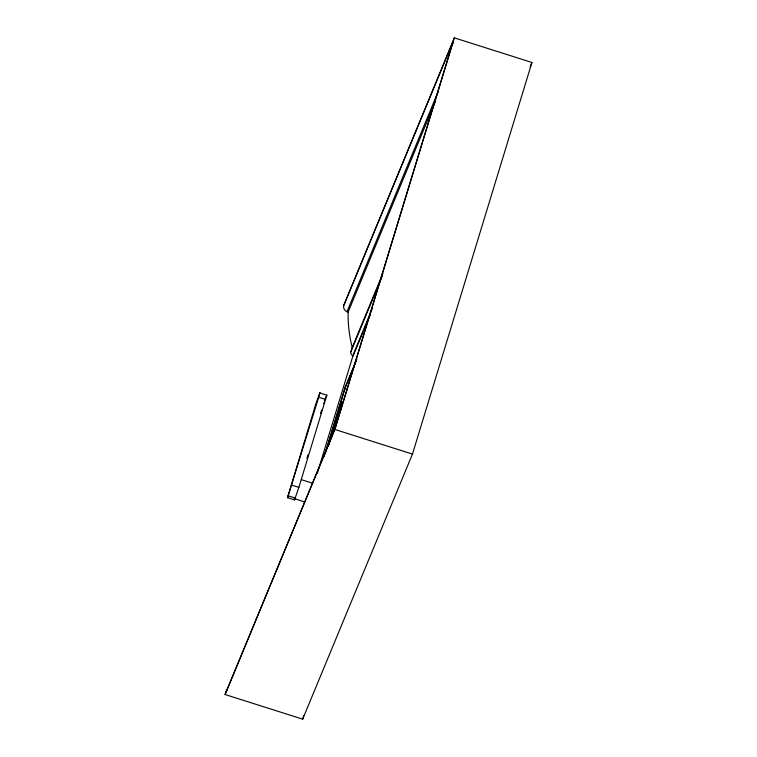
<?xml version="1.0" encoding="UTF-8"?>
<svg xmlns="http://www.w3.org/2000/svg" width="757" height="757" viewBox="0 0 757 757"><rect width="100%" height="100%" fill="white"/><g stroke="black" fill="none" stroke-linecap="round" stroke-linejoin="round"><path stroke-width="1.14" d="M452.771 44.038L453.225 41.171L343.792 305.355A5.46 5.119 22.5 0 0 346.678 311.581L348.125 312.073A143.991 135.219 22.5 0 0 352.213 347.491L350.907 351.797A3.359 3.151 22.5 0 0 353.178 355.828L363.133 331.812M294.681 498.731L294.492 499.951L298.873 487.376L326.929 394.861L325.86 397.283M318.697 397.264L319.918 392.637L315.612 404.598L287.509 497.737L318.697 397.264L325.68 399.478M317.306 473.276L353.623 353.614L372.17 308.837M324.176 456.348L345.107 387.385L356.859 359.026M325.671 452.317L345.561 386.78L356.348 360.729M328.614 445.788L341.672 402.79L342.543 401.882M343.792 305.355L454.332 37.85L531.925 62.481L412.461 454.096L302.668 719.15L225.075 694.519L335.682 427.052M306.897 458.278L307.919 454.929M320.552 413.521L321.574 410.171M335.256 427.875L453.225 41.171M225.075 694.519L334.868 429.456L454.332 37.85M302.668 719.15L303.689 715.8M323.636 403.595L323.882 402.828M324.375 401.361L324.611 400.671M325.037 399.422L325.425 398.343M346.999 311.714L438.577 90.632M348.125 312.073L435.644 100.795M352.213 347.491L382.881 273.466M350.907 351.797L382.096 276.485M364.032 329.626L370.362 314.344M530.118 66.853L531.925 62.481M294.208 498.503L304.2 501.872M345.561 386.78L345.334 388.578L347.085 389.969M301.352 479.654L312.613 483.212M319.757 392.94L325.747 394.842M334.868 429.456L412.461 454.096M291.89 485.161L298.873 487.376M288.322 495.844L295.306 498.068M287.575 497.652L294.558 499.875M225.823 692.059A5.46 5.119 22.5 0 1 227.431 689.703"/></g></svg>
